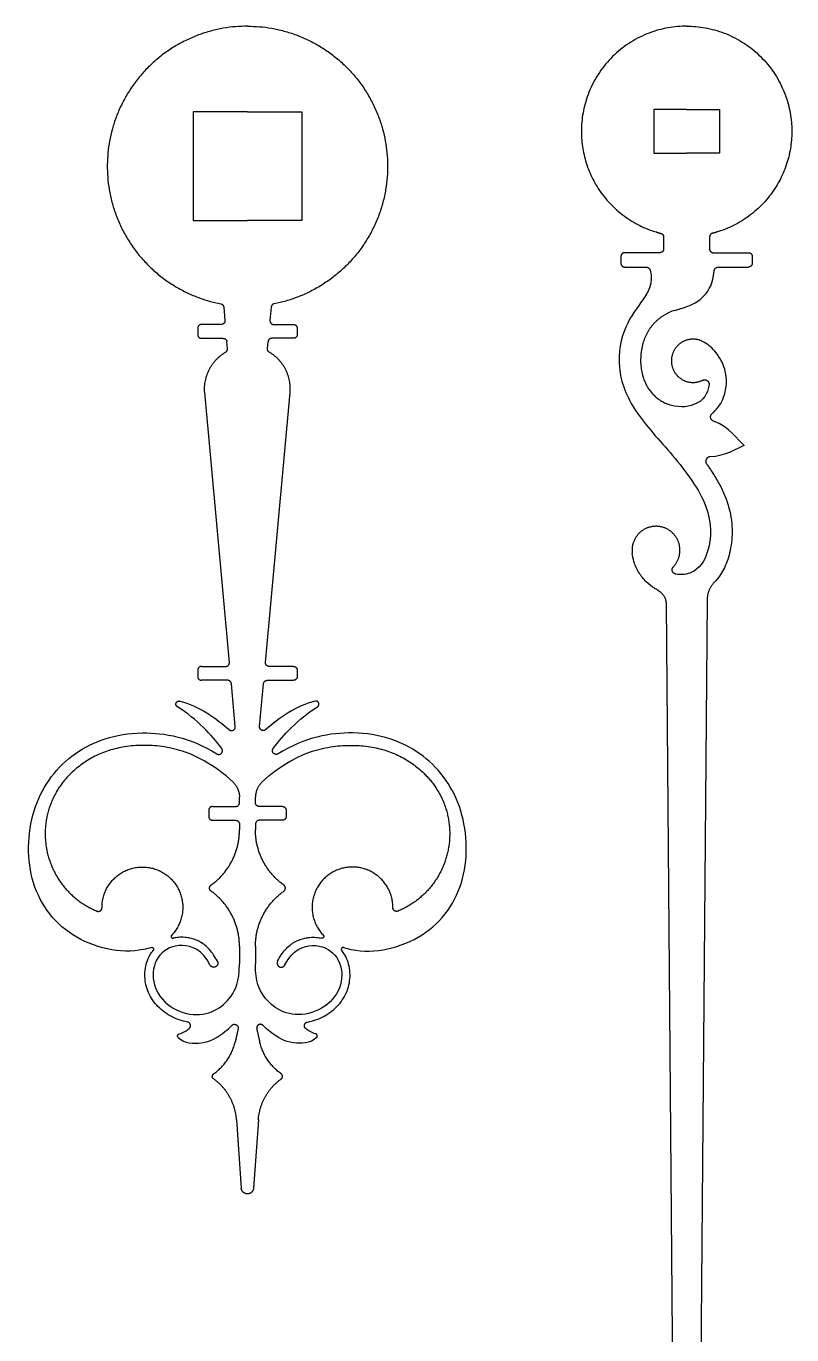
# Model space of a CAD drawing. Header units: millimetres. Extents: x -89 to 94, y -122 to 99.
# Drawn here: x 11.1 to 44.3, y 41.8 to 98.6 of the extents above; entities that cross this region are included whole.
import ezdxf

# ---------------------------------------------------------------- set-up
doc = ezdxf.new("R2010")
doc.units = ezdxf.units.MM
doc.header["$MEASUREMENT"] = 0
doc.layers.add('Layer 03', color=5, linetype='Continuous')

msp = doc.modelspace()

# ---------------------------------------------------------------- linework, layer by layer
at = {"layer": 'Layer 03'}
for p, q in [((18.303, 94.862), (18.303, 90.145)), ((20.662, 94.862), (18.303, 94.862)), ((20.662, 94.862), (23.02, 94.862)), ((23.02, 94.862), (23.02, 90.145)), ((18.303, 90.145), (20.662, 90.145)), ((23.02, 90.145), (20.662, 90.145)), ((38.725, 89.437), (38.725, 88.912)), ((40.72, 89.437), (40.72, 88.912)), ((38.564, 88.751), (37.033, 88.751)), ((40.881, 88.751), (42.411, 88.751)), ((36.872, 88.59), (36.872, 88.291)), ((37.033, 88.13), (37.953, 88.13)), ((41.108, 88.13), (42.411, 88.13)), ((42.572, 88.59), (42.572, 88.291)), ((19.631, 86.387), (19.683, 85.811)), ((21.693, 86.387), (21.64, 85.811)), ((18.502, 85.471), (18.502, 85.196)), ((19.521, 85.634), (18.664, 85.634)), ((21.802, 85.634), (22.659, 85.634)), ((22.822, 85.471), (22.822, 85.196)), ((18.664, 85.033), (19.605, 85.033)), ((19.794, 84.587), (19.767, 84.885)), ((21.529, 84.587), (21.556, 84.885)), ((22.659, 85.033), (21.718, 85.033)), ((19.879, 70.963), (18.807, 82.688)), ((21.444, 70.963), (22.516, 82.688)), ((40.615, 73.687), (40.069, 8.116)), ((18.502, 70.622), (18.502, 70.347)), ((18.664, 70.785), (19.717, 70.785)), ((22.659, 70.785), (21.606, 70.785)), ((22.822, 70.622), (22.822, 70.347)), ((19.802, 70.185), (18.664, 70.185)), ((20.134, 68.179), (19.964, 70.037)), ((21.189, 68.179), (21.359, 70.037)), ((21.521, 70.185), (22.659, 70.185)), ((18.984, 64.543), (18.984, 64.268)), ((19.147, 64.706), (20.152, 64.706)), ((22.176, 64.706), (21.171, 64.706)), ((22.339, 64.543), (22.339, 64.268)), ((19.147, 64.105), (20.152, 64.105)), ((20.315, 63.942), (20.315, 63.686)), ((21.009, 63.942), (21.009, 63.686)), ((22.176, 64.105), (21.171, 64.105)), ((20.187, 51.097), (20.393, 48.135)), ((21.136, 51.097), (20.93, 48.135))]:
    msp.add_line(p, q, dxfattribs=at)
for points in [[(39.722, 94.972), (38.295, 94.972), (38.295, 93.069), (39.722, 93.069)], [(39.722, 94.972), (41.149, 94.972), (41.149, 93.069), (39.722, 93.069)], [(38.831, 73.517), (39.376, 8.116)], [(20.315, 64.868), (20.315, 65.103)], [(21.009, 64.868), (21.009, 65.103)], [(20.315, 58.637), (20.315, 57.86)], [(21.009, 58.637), (21.009, 57.86)]]:
    msp.add_lwpolyline(points, dxfattribs=at)
for points, weights, knots in [([(20.662, 98.587), (15.137, 98.587), (14.606, 93.087), (14.076, 87.588), (19.5, 86.533)], [1, 0.74025364516, 1, 0.74025364516, 1], [-0.691693, -0.691693, -0.691693, 5.920632, 5.920632, 12.532958, 12.532958, 12.532958]), ([(20.662, 98.587), (26.187, 98.587), (26.717, 93.087), (27.247, 87.588), (21.824, 86.533)], [1, 0.74025364516, 1, 0.74025364516, 1], [-0.691693, -0.691693, -0.691693, 5.920632, 5.920632, 12.532958, 12.532958, 12.532958]), ([(39.722, 98.587), (35.611, 98.587), (35.181, 94.499), (34.814, 91.017), (38.337, 89.66), (38.603, 89.593)], [1, 0.743216933704, 1, 0.772668023703, 0.965006690366, 0.986018974875], [37.699112, 37.699112, 37.699112, 44.735246, 44.735246, 50.964388, 51.574312, 51.574312, 51.574312]), ([(39.722, 98.587), (43.833, 98.587), (44.264, 94.499), (44.63, 91.017), (41.108, 89.66), (40.841, 89.593)], [1, 0.743216933704, 1, 0.772668023703, 0.965006690366, 0.986018974875], [37.699112, 37.699112, 37.699112, 44.735246, 44.735246, 50.964388, 51.574312, 51.574312, 51.574312]), ([(19.683, 85.811), (19.69, 85.74), (19.641, 85.687), (19.593, 85.634), (19.521, 85.634)], [1, 0.914969477151, 1, 0.914969477151, 1], [13.114098, 13.114098, 13.114098, 13.2137854, 13.2137854, 13.3134728, 13.3134728, 13.3134728]), ([(21.64, 85.811), (21.634, 85.74), (21.682, 85.687), (21.73, 85.634), (21.802, 85.634)], [1, 0.914969477151, 1, 0.914969477151, 1], [13.114098, 13.114098, 13.114098, 13.2137854, 13.2137854, 13.3134728, 13.3134728, 13.3134728]), ([(40.468, 84.87), (40.007, 85.135), (39.543, 84.875), (39.079, 84.616), (39.063, 84.085), (39.047, 83.553), (39.495, 83.266), (39.943, 82.979), (40.419, 83.216)], [1, 0.870066784609, 1, 0.870066784609, 1, 0.870066784609, 1, 0.870066784609, 1], [3.6626, 3.6626, 3.6626, 4.263543, 4.263543, 4.864486, 4.864486, 5.465429, 5.465429, 6.066372, 6.066372, 6.066372]), ([(40.419, 83.216), (40.522, 83.267), (40.616, 83.201), (40.711, 83.134), (40.696, 83.019)], [1, 0.858395714995, 1, 0.858395714995, 1], [0, 0, 0, 0.1292789, 0.1292789, 0.2585579, 0.2585579, 0.2585579]), ([(40.89, 81.44), (40.786, 81.478), (40.766, 81.588), (40.747, 81.697), (40.832, 81.769)], [1, 0.866426436011, 1, 0.866426436011, 1], [0, 0, 0, 0.1254711, 0.1254711, 0.2509422, 0.2509422, 0.2509422]), ([(40.738, 79.884), (40.623, 79.88), (40.572, 79.776), (40.522, 79.673), (40.589, 79.579)], [1, 0.858925669711, 1, 0.858925669711, 1], [0, 0, 0, 0.1290308, 0.1290308, 0.2580616, 0.2580616, 0.2580616]), ([(39.15, 75.117), (39.543, 75.533), (39.402, 76.087), (39.262, 76.641), (38.718, 76.819), (38.175, 76.998), (37.733, 76.634), (37.292, 76.27), (37.362, 75.703)], [1, 0.876240340039, 1, 0.876240340039, 1, 0.876240340039, 1, 0.876240340039, 1], [-6.656699, -6.656699, -6.656699, -6.007156, -6.007156, -5.357614, -5.357614, -4.708071, -4.708071, -4.058529, -4.058529, -4.058529]), ([(39.252, 74.795), (39.141, 74.818), (39.106, 74.926), (39.072, 75.034), (39.15, 75.117)], [1, 0.861822686376, 1, 0.861822686376, 1], [0, 0, 0, 0.1276666, 0.1276666, 0.2553331, 0.2553331, 0.2553331]), ([(19.717, 70.785), (19.789, 70.785), (19.838, 70.838), (19.886, 70.891), (19.879, 70.963)], [1, 0.914915023682, 1, 0.914915023682, 1], [-13.1686722, -13.1686722, -13.1686722, -13.0689524, -13.0689524, -12.9692327, -12.9692327, -12.9692327]), ([(21.606, 70.785), (21.534, 70.785), (21.486, 70.838), (21.437, 70.891), (21.444, 70.963)], [1, 0.914915023682, 1, 0.914915023682, 1], [-13.1686722, -13.1686722, -13.1686722, -13.0689524, -13.0689524, -12.9692327, -12.9692327, -12.9692327]), ([(17.623, 69.03), (17.523, 69.091), (17.568, 69.201), (17.613, 69.31), (17.728, 69.282)], [1, 0.759785489138, 1, 0.759785489138, 1], [0, 0, 0, 0.1440419, 0.1440419, 0.2880837, 0.2880837, 0.2880837]), ([(23.7, 69.03), (23.801, 69.091), (23.755, 69.201), (23.71, 69.31), (23.595, 69.282)], [1, 0.759785489138, 1, 0.759785489138, 1], [0, 0, 0, 0.1440419, 0.1440419, 0.2880837, 0.2880837, 0.2880837]), ([(19.864, 68.042), (19.946, 67.969), (20.045, 68.019), (20.144, 68.068), (20.134, 68.179)], [1, 0.8268697497, 1, 0.8268697497, 1], [2.0373572, 2.0373572, 2.0373572, 2.1807038, 2.1807038, 2.3240504, 2.3240504, 2.3240504]), ([(21.459, 68.042), (21.377, 67.969), (21.278, 68.019), (21.179, 68.068), (21.189, 68.179)], [1, 0.8268697497, 1, 0.8268697497, 1], [2.0373572, 2.0373572, 2.0373572, 2.1807038, 2.1807038, 2.3240504, 2.3240504, 2.3240504]), ([(19.327, 66.992), (19.442, 66.919), (19.534, 67.02), (19.625, 67.12), (19.543, 67.228)], [1, 0.767228217201, 1, 0.767228217201, 1], [0, 0, 0, 0.1671091, 0.1671091, 0.3342183, 0.3342183, 0.3342183]), ([(21.997, 66.992), (21.881, 66.919), (21.79, 67.02), (21.698, 67.12), (21.781, 67.228)], [1, 0.767228217201, 1, 0.767228217201, 1], [0, 0, 0, 0.1671091, 0.1671091, 0.3342183, 0.3342183, 0.3342183]), ([(12.862, 66.001), (11.562, 64.611), (11.964, 62.751), (12.367, 60.891), (14.125, 60.163)], [1, 0.885889961279, 1, 0.885889961279, 1], [0, 0, 0, 2.584169, 2.584169, 5.168337, 5.168337, 5.168337]), ([(28.462, 66.001), (29.761, 64.611), (29.359, 62.751), (28.956, 60.891), (27.199, 60.163)], [1, 0.885889961279, 1, 0.885889961279, 1], [0, 0, 0, 2.584169, 2.584169, 5.168337, 5.168337, 5.168337]), ([(14.35, 60.314), (14.344, 61.245), (15.112, 61.771), (15.88, 62.297), (16.746, 61.955), (17.612, 61.613), (17.813, 60.703), (18.014, 59.794), (17.373, 59.119)], [1, 0.883070522653, 1, 0.883070522653, 1, 0.883070522653, 1, 0.883070522653, 1], [-13.41297, -13.41297, -13.41297, -12.151347, -12.151347, -10.889724, -10.889724, -9.6281, -9.6281, -8.366477, -8.366477, -8.366477]), ([(26.973, 60.314), (26.979, 61.245), (26.211, 61.771), (25.443, 62.297), (24.577, 61.955), (23.711, 61.613), (23.51, 60.703), (23.309, 59.794), (23.951, 59.119)], [1, 0.883070522653, 1, 0.883070522653, 1, 0.883070522653, 1, 0.883070522653, 1], [-13.41297, -13.41297, -13.41297, -12.151347, -12.151347, -10.889724, -10.889724, -9.6281, -9.6281, -8.366477, -8.366477, -8.366477]), ([(19.083, 61.029), (19.015, 61.078), (19.015, 61.162), (19.015, 61.246), (19.083, 61.294)], [1, 0.889148001659, 1, 0.889148001659, 1], [0, 0, 0, 0.1140759, 0.1140759, 0.2281518, 0.2281518, 0.2281518]), ([(22.24, 61.029), (22.308, 61.078), (22.308, 61.162), (22.308, 61.246), (22.24, 61.294)], [1, 0.889148001659, 1, 0.889148001659, 1], [0, 0, 0, 0.1140759, 0.1140759, 0.2281518, 0.2281518, 0.2281518]), ([(14.125, 60.163), (14.205, 60.129), (14.278, 60.178), (14.35, 60.227), (14.35, 60.314)], [1, 0.881125570432, 1, 0.881125570432, 1], [0, 0, 0, 0.1182142, 0.1182142, 0.2364284, 0.2364284, 0.2364284]), ([(27.199, 60.163), (27.118, 60.129), (27.045, 60.178), (26.973, 60.227), (26.973, 60.314)], [1, 0.881125570432, 1, 0.881125570432, 1], [0, 0, 0, 0.1182142, 0.1182142, 0.2364284, 0.2364284, 0.2364284]), ([(17.373, 59.119), (17.333, 59.077), (17.361, 59.026), (17.389, 58.976), (17.446, 58.988)], [1, 0.804871431062, 1, 0.804871431062, 1], [0, 0, 0, 0.0737796, 0.0737796, 0.1475591, 0.1475591, 0.1475591]), ([(23.951, 59.119), (23.991, 59.077), (23.962, 59.026), (23.934, 58.976), (23.877, 58.988)], [1, 0.804871431062, 1, 0.804871431062, 1], [0, 0, 0, 0.0737796, 0.0737796, 0.1475591, 0.1475591, 0.1475591]), ([(16.485, 58.581), (16.541, 58.6), (16.575, 58.551), (16.608, 58.503), (16.571, 58.457)], [1, 0.800600435252, 1, 0.800600435252, 1], [0, 0, 0, 0.0746113, 0.0746113, 0.1492226, 0.1492226, 0.1492226]), ([(24.838, 58.581), (24.782, 58.6), (24.748, 58.551), (24.715, 58.503), (24.752, 58.457)], [1, 0.800600435252, 1, 0.800600435252, 1], [0, 0, 0, 0.0746113, 0.0746113, 0.1492226, 0.1492226, 0.1492226]), ([(19.356, 57.984), (19.436, 57.824), (19.276, 57.744), (19.116, 57.665), (19.036, 57.824)], [1, 0.707106781187, 1, 0.707106781187, 1], [0, 0, 0, 0.2069161, 0.2069161, 0.4138321, 0.4138321, 0.4138321]), ([(21.967, 57.984), (21.887, 57.824), (22.047, 57.744), (22.207, 57.665), (22.287, 57.824)], [1, 0.707106781187, 1, 0.707106781187, 1], [0, 0, 0, 0.2069161, 0.2069161, 0.4138321, 0.4138321, 0.4138321]), ([(18.14, 55.069), (18.212, 55.138), (18.183, 55.234), (18.154, 55.329), (18.056, 55.347)], [1, 0.852468955675, 1, 0.852468955675, 1], [0, 0, 0, 0.1320255, 0.1320255, 0.264051, 0.264051, 0.264051]), ([(19.982, 55.198), (20.067, 55.286), (20.175, 55.228), (20.283, 55.17), (20.258, 55.051)], [1, 0.799084360963, 1, 0.799084360963, 1], [0, 0, 0, 0.1548062, 0.1548062, 0.3096123, 0.3096123, 0.3096123]), ([(21.341, 55.198), (21.256, 55.286), (21.148, 55.228), (21.04, 55.17), (21.065, 55.051)], [1, 0.799084360963, 1, 0.799084360963, 1], [0, 0, 0, 0.1548062, 0.1548062, 0.3096123, 0.3096123, 0.3096123]), ([(23.183, 55.069), (23.111, 55.138), (23.14, 55.234), (23.169, 55.329), (23.267, 55.347)], [1, 0.852468955675, 1, 0.852468955675, 1], [0, 0, 0, 0.1320255, 0.1320255, 0.264051, 0.264051, 0.264051]), ([(17.659, 54.672), (17.618, 54.711), (17.632, 54.765), (17.646, 54.82), (17.701, 54.835)], [1, 0.863535003708, 1, 0.863535003708, 1], [0, 0, 0, 0.0753852, 0.0753852, 0.1507704, 0.1507704, 0.1507704]), ([(23.664, 54.672), (23.705, 54.711), (23.691, 54.765), (23.677, 54.82), (23.623, 54.835)], [1, 0.863535003708, 1, 0.863535003708, 1], [0, 0, 0, 0.0753852, 0.0753852, 0.1507704, 0.1507704, 0.1507704]), ([(19.192, 52.877), (19.137, 52.917), (19.137, 52.985), (19.137, 53.053), (19.192, 53.092)], [1, 0.889148001659, 1, 0.889148001659, 1], [0, 0, 0, 0.1140759, 0.1140759, 0.2281518, 0.2281518, 0.2281518]), ([(22.131, 52.877), (22.186, 52.917), (22.186, 52.985), (22.186, 53.053), (22.131, 53.092)], [1, 0.889148001659, 1, 0.889148001659, 1], [0, 0, 0, 0.1140759, 0.1140759, 0.2281518, 0.2281518, 0.2281518]), ([(20.93, 48.135), (20.913, 47.884), (20.662, 47.884), (20.41, 47.884), (20.393, 48.135)], [1, 0.731159907077, 1, 0.731159907077, 1], [0, 0, 0, 0.2980966, 0.2980966, 0.5961932, 0.5961932, 0.5961932])]:
    msp.add_rational_spline(points, weights, degree=2, knots=knots, dxfattribs=at)
for points, weights in [([(38.603, 89.593), (38.725, 89.562), (38.725, 89.437)], [1, 0.789015957794, 1]), ([(40.841, 89.593), (40.72, 89.562), (40.72, 89.437)], [1, 0.789015957794, 1]), ([(37.033, 88.751), (36.872, 88.751), (36.872, 88.59)], [1, 0.707106781187, 1]), ([(38.725, 88.912), (38.725, 88.751), (38.564, 88.751)], [1, 0.707106781186, 1]), ([(40.72, 88.912), (40.72, 88.751), (40.881, 88.751)], [1, 0.707106781186, 1]), ([(42.411, 88.751), (42.572, 88.751), (42.572, 88.59)], [1, 0.707106781187, 1]), ([(36.872, 88.291), (36.872, 88.13), (37.033, 88.13)], [1, 0.707106781187, 1]), ([(37.953, 88.13), (38.102, 88.13), (38.14, 87.987)], [1, 0.793097399334, 1]), ([(40.916, 87.949), (40.927, 88.13), (41.108, 88.13)], [1, 0.729782138302, 1]), ([(42.572, 88.291), (42.572, 88.13), (42.411, 88.13)], [1, 0.707106781187, 1]), ([(19.5, 86.533), (19.62, 86.509), (19.631, 86.387)], [1, 0.799718902643, 1]), ([(21.824, 86.533), (21.704, 86.509), (21.693, 86.387)], [1, 0.799718902643, 1]), ([(39.207, 86.248), (38.131, 85.908), (37.829, 84.822)], [1, 0.879043651773, 1]), ([(18.664, 85.634), (18.502, 85.634), (18.502, 85.471)], [1, 0.707106781187, 1]), ([(22.659, 85.634), (22.822, 85.634), (22.822, 85.471)], [1, 0.707106781187, 1]), ([(18.502, 85.196), (18.502, 85.033), (18.664, 85.033)], [1, 0.707106781187, 1]), ([(19.605, 85.033), (19.754, 85.033), (19.767, 84.885)], [1, 0.738422557227, 1]), ([(21.718, 85.033), (21.569, 85.033), (21.556, 84.885)], [1, 0.738422557227, 1]), ([(22.822, 85.196), (22.822, 85.033), (22.659, 85.033)], [1, 0.707106781187, 1]), ([(18.807, 82.688), (18.718, 83.843), (19.715, 84.433)], [1, 0.848854391415, 1]), ([(19.715, 84.433), (19.804, 84.485), (19.794, 84.587)], [1, 0.845255546394, 1]), ([(21.608, 84.433), (21.52, 84.485), (21.529, 84.587)], [1, 0.845255546394, 1]), ([(22.516, 82.688), (22.605, 83.843), (21.608, 84.433)], [1, 0.848854391415, 1]), ([(37.872, 83.251), (38.124, 82.516), (38.835, 82.203)], [1, 0.915745384231, 1]), ([(40.928, 74.443), (40.619, 74.128), (40.615, 73.687)], [1, 0.927318651209, 1]), ([(38.484, 74.088), (38.827, 73.906), (38.831, 73.517)], [1, 0.859099087296, 1]), ([(18.664, 70.785), (18.502, 70.785), (18.502, 70.622)], [1, 0.707106781187, 1]), ([(22.659, 70.785), (22.822, 70.785), (22.822, 70.622)], [1, 0.707106781187, 1]), ([(18.502, 70.347), (18.502, 70.185), (18.664, 70.185)], [1, 0.707106781187, 1]), ([(19.964, 70.037), (19.951, 70.185), (19.802, 70.185)], [1, 0.738604499833, 1]), ([(21.359, 70.037), (21.373, 70.185), (21.521, 70.185)], [1, 0.738604499833, 1]), ([(22.822, 70.347), (22.822, 70.185), (22.659, 70.185)], [1, 0.707106781187, 1]), ([(20.021, 65.776), (20.315, 65.504), (20.315, 65.103)], [1, 0.916796107199, 1]), ([(21.302, 65.776), (21.009, 65.504), (21.009, 65.103)], [1, 0.916796107199, 1]), ([(20.152, 64.706), (20.314, 64.706), (20.315, 64.868)], [1, 0.708173042424, 1]), ([(21.171, 64.706), (21.009, 64.706), (21.009, 64.868)], [1, 0.708173042424, 1]), ([(19.147, 64.706), (18.984, 64.706), (18.984, 64.543)], [1, 0.707106781187, 1]), ([(18.984, 64.268), (18.984, 64.105), (19.147, 64.105)], [1, 0.707106781187, 1]), ([(22.176, 64.706), (22.339, 64.706), (22.339, 64.543)], [1, 0.707106781187, 1]), ([(22.339, 64.268), (22.339, 64.105), (22.176, 64.105)], [1, 0.707106781187, 1]), ([(19.083, 61.294), (20.315, 62.173), (20.315, 63.686)], [1, 0.889148001659, 1]), ([(20.152, 64.105), (20.315, 64.105), (20.315, 63.942)], [1, 0.707106781187, 1]), ([(21.171, 64.105), (21.009, 64.105), (21.009, 63.942)], [1, 0.707106781187, 1]), ([(22.24, 61.294), (21.009, 62.173), (21.009, 63.686)], [1, 0.889148001659, 1]), ([(20.315, 58.637), (20.315, 60.15), (19.083, 61.029)], [1, 0.889148001659, 1]), ([(21.009, 58.637), (21.009, 60.15), (22.24, 61.029)], [1, 0.889148001659, 1]), ([(20.258, 55.051), (20.196, 54.757), (20.124, 54.466)], [1, 0.999869128336, 1]), ([(21.065, 55.051), (21.128, 54.757), (21.199, 54.466)], [1, 0.999869128336, 1]), ([(19.192, 53.092), (19.912, 53.607), (20.124, 54.466)], [1, 0.917693860395, 0.957610156435]), ([(22.131, 53.092), (21.411, 53.607), (21.199, 54.466)], [1, 0.917693860395, 0.957610156435]), ([(20.187, 51.097), (20.109, 52.222), (19.192, 52.877)], [0.984608313751, 0.897468355788, 1]), ([(21.136, 51.097), (21.214, 52.222), (22.131, 52.877)], [0.984608313751, 0.897468355788, 1])]:
    msp.add_rational_spline(points, weights, degree=2, dxfattribs=at)
for points, knots in [([(38.14, 87.987), (38.29, 87.425), (37.823, 86.65), (37.014, 85.669), (36.609, 83.783), (37.38, 81.82), (39.105, 80.042), (40.873, 77.685), (40.75, 75.645), (40.115, 74.828), (39.497, 74.746), (39.252, 74.795)], [0.087128, 0.087128, 0.087128, 0.087128, 1.140054, 2.280109, 3.420163, 4.560218, 5.700272, 6.840327, 7.980381, 9.120435, 9.859322, 9.859322, 9.859322, 9.859322]), ([(39.207, 86.248), (39.331, 86.287), (39.926, 86.445), (40.498, 86.785), (40.882, 87.428), (40.916, 87.949)], [-2.181213, -2.181213, -2.181213, -2.181213, -1.948718, -0.974359, -0.096759, -0.096759, -0.096759, -0.096759]), ([(37.829, 84.822), (37.801, 84.72), (37.741, 84.442), (37.714, 84.068), (37.751, 83.706), (37.804, 83.463), (37.851, 83.312), (37.872, 83.251)], [2.4692512, 2.4692512, 2.4692512, 2.4692512, 2.6651585, 2.9984594, 3.1655596, 3.341736, 3.4608865, 3.4608865, 3.4608865, 3.4608865]), ([(40.832, 81.769), (40.846, 81.78), (40.967, 81.886), (41.158, 82.107), (41.331, 82.453), (41.444, 82.874), (41.465, 83.29), (41.387, 83.694), (41.273, 83.99), (41.14, 84.223), (40.971, 84.458), (40.789, 84.648), (40.596, 84.793), (40.501, 84.851), (40.468, 84.87)], [2.245291, 2.245291, 2.245291, 2.245291, 2.27846, 2.54481, 2.784625, 2.994223, 3.354637, 3.554329, 3.755971, 3.944545, 4.052551, 4.296515, 4.431455, 4.502455, 4.502455, 4.502455, 4.502455]), ([(40.696, 83.019), (40.694, 83), (40.647, 82.677), (40.382, 82.109), (39.311, 81.995), (38.835, 82.203)], [-1.910408, -1.910408, -1.910408, -1.910408, -1.851903, -0.925951, -0.307294, -0.307294, -0.307294, -0.307294]), ([(40.589, 79.579), (40.617, 79.539), (40.757, 79.34), (40.997, 78.973), (41.277, 78.461), (41.562, 77.769), (41.729, 76.912), (41.681, 76.097), (41.545, 75.527), (41.376, 75.06), (41.161, 74.699), (40.97, 74.487), (40.928, 74.443)], [6.312381, 6.312381, 6.312381, 6.312381, 6.403532, 6.766106, 7.128273, 7.490068, 8.158697, 8.741409, 9.00122, 9.247729, 9.664886, 9.778147, 9.778147, 9.778147, 9.778147]), ([(38.484, 74.088), (38.429, 74.118), (38.244, 74.225), (37.947, 74.463), (37.635, 74.851), (37.44, 75.282), (37.378, 75.58), (37.362, 75.703)], [11.424029, 11.424029, 11.424029, 11.424029, 11.541118, 11.821339, 12.12927, 12.463252, 12.694509, 12.694509, 12.694509, 12.694509]), ([(16.485, 58.581), (16.378, 58.546), (15.275, 58.257), (12.792, 58.84), (10.989, 61.43), (11.195, 64.889), (13.014, 67.216), (15.684, 68.152), (18.177, 67.715), (19.327, 66.992)], [-16.210615, -16.210615, -16.210615, -16.210615, -15.915268, -13.262724, -10.610179, -7.957634, -5.305089, -2.652544, -0.485319, -0.485319, -0.485319, -0.485319]), ([(24.838, 58.581), (24.946, 58.546), (26.048, 58.257), (28.531, 58.84), (30.334, 61.43), (30.128, 64.889), (28.309, 67.216), (25.64, 68.152), (23.147, 67.715), (21.997, 66.992)], [-16.210615, -16.210615, -16.210615, -16.210615, -15.915268, -13.262724, -10.610179, -7.957634, -5.305089, -2.652544, -0.485319, -0.485319, -0.485319, -0.485319]), ([(20.021, 65.776), (19.645, 66.126), (18.956, 66.648), (17.885, 67.122), (16.971, 67.331), (16.124, 67.378), (15.352, 67.318), (14.658, 67.157), (14.04, 66.905), (13.489, 66.57), (13.107, 66.253), (12.909, 66.053), (12.862, 66.001)], [-0.261832, -0.261832, -0.261832, -0.261832, 0.875685, 1.634243, 2.314674, 2.938994, 3.506677, 4.023172, 4.507541, 4.97825, 5.446003, 5.600848, 5.600848, 5.600848, 5.600848]), ([(21.302, 65.776), (21.678, 66.126), (22.368, 66.648), (23.438, 67.122), (24.352, 67.331), (25.2, 67.378), (25.972, 67.318), (26.665, 67.157), (27.283, 66.905), (27.835, 66.57), (28.216, 66.253), (28.414, 66.053), (28.462, 66.001)], [-0.261832, -0.261832, -0.261832, -0.261832, 0.875685, 1.634243, 2.314674, 2.938994, 3.506677, 4.023172, 4.507541, 4.97825, 5.446003, 5.600848, 5.600848, 5.600848, 5.600848]), ([(19.356, 57.984), (19.308, 58.08), (19.206, 58.259), (19.023, 58.494), (18.822, 58.684), (18.609, 58.829), (18.388, 58.93), (18.169, 58.994), (17.925, 59.028), (17.684, 59.028), (17.516, 59.003), (17.446, 58.988)], [0, 0, 0, 0, 0.237156, 0.454678, 0.656657, 0.845761, 1.02371, 1.191448, 1.349372, 1.566664, 1.723856, 1.723856, 1.723856, 1.723856]), ([(21.967, 57.984), (22.015, 58.08), (22.118, 58.259), (22.3, 58.494), (22.501, 58.684), (22.715, 58.829), (22.935, 58.93), (23.154, 58.994), (23.398, 59.028), (23.639, 59.028), (23.807, 59.003), (23.877, 58.988)], [0, 0, 0, 0, 0.237156, 0.454678, 0.656657, 0.845761, 1.02371, 1.191448, 1.349372, 1.566664, 1.723856, 1.723856, 1.723856, 1.723856]), ([(18.056, 55.347), (17.983, 55.36), (17.786, 55.406), (17.476, 55.521), (17.138, 55.707), (16.741, 56.019), (16.37, 56.517), (16.202, 57.108), (16.208, 57.589), (16.283, 57.944), (16.412, 58.235), (16.523, 58.397), (16.571, 58.457)], [-5.542942, -5.542942, -5.542942, -5.542942, -5.378879, -5.096968, -4.812791, -4.527893, -3.986273, -3.460262, -3.192642, -2.927302, -2.661929, -2.49304, -2.49304, -2.49304, -2.49304]), ([(23.267, 55.347), (23.34, 55.36), (23.537, 55.406), (23.847, 55.521), (24.185, 55.707), (24.582, 56.019), (24.953, 56.517), (25.121, 57.108), (25.116, 57.589), (25.04, 57.944), (24.912, 58.235), (24.8, 58.397), (24.752, 58.457)], [-5.542942, -5.542942, -5.542942, -5.542942, -5.378879, -5.096968, -4.812791, -4.527893, -3.986273, -3.460262, -3.192642, -2.927302, -2.661929, -2.49304, -2.49304, -2.49304, -2.49304]), ([(17.659, 54.672), (17.927, 54.417), (18.787, 54.366), (19.426, 54.695), (19.883, 55.096), (19.982, 55.198)], [0.137629, 0.137629, 0.137629, 0.137629, 1.049945, 2.099889, 2.393065, 2.393065, 2.393065, 2.393065]), ([(23.664, 54.672), (23.396, 54.417), (22.537, 54.366), (21.897, 54.695), (21.44, 55.096), (21.341, 55.198)], [0.137629, 0.137629, 0.137629, 0.137629, 1.049945, 2.099889, 2.393065, 2.393065, 2.393065, 2.393065])]:
    msp.add_open_spline(points, degree=3, knots=knots, dxfattribs=at)
for points in [[(42.225, 80.373), (41.946, 80.626), (41.587, 81.185), (40.89, 81.44)], [(42.225, 80.373), (41.896, 80.252), (41.403, 79.911), (40.738, 79.884)], [(19.543, 67.228), (19.127, 67.772), (18.477, 68.508), (17.623, 69.03)], [(17.728, 69.282), (18.534, 69.086), (19.315, 68.53), (19.864, 68.042)], [(23.595, 69.282), (22.79, 69.086), (22.008, 68.53), (21.459, 68.042)], [(21.781, 67.228), (22.197, 67.772), (22.847, 68.508), (23.7, 69.03)], [(19.036, 57.824), (18.707, 58.484), (17.777, 58.837), (16.741, 58.354), (16.435, 57.236), (16.958, 56.144), (18.171, 55.56), (19.295, 55.772), (19.978, 56.412), (20.315, 57.083), (20.315, 57.86)], [(22.287, 57.824), (22.616, 58.484), (23.546, 58.837), (24.582, 58.354), (24.888, 57.236), (24.365, 56.144), (23.152, 55.56), (22.028, 55.772), (21.345, 56.412), (21.009, 57.083), (21.009, 57.86)], [(17.701, 54.835), (17.868, 54.881), (18.027, 54.961), (18.14, 55.069)], [(23.623, 54.835), (23.455, 54.881), (23.296, 54.961), (23.183, 55.069)]]:
    msp.add_open_spline(points, degree=3, dxfattribs=at)

doc.saveas('drawing.dxf')
